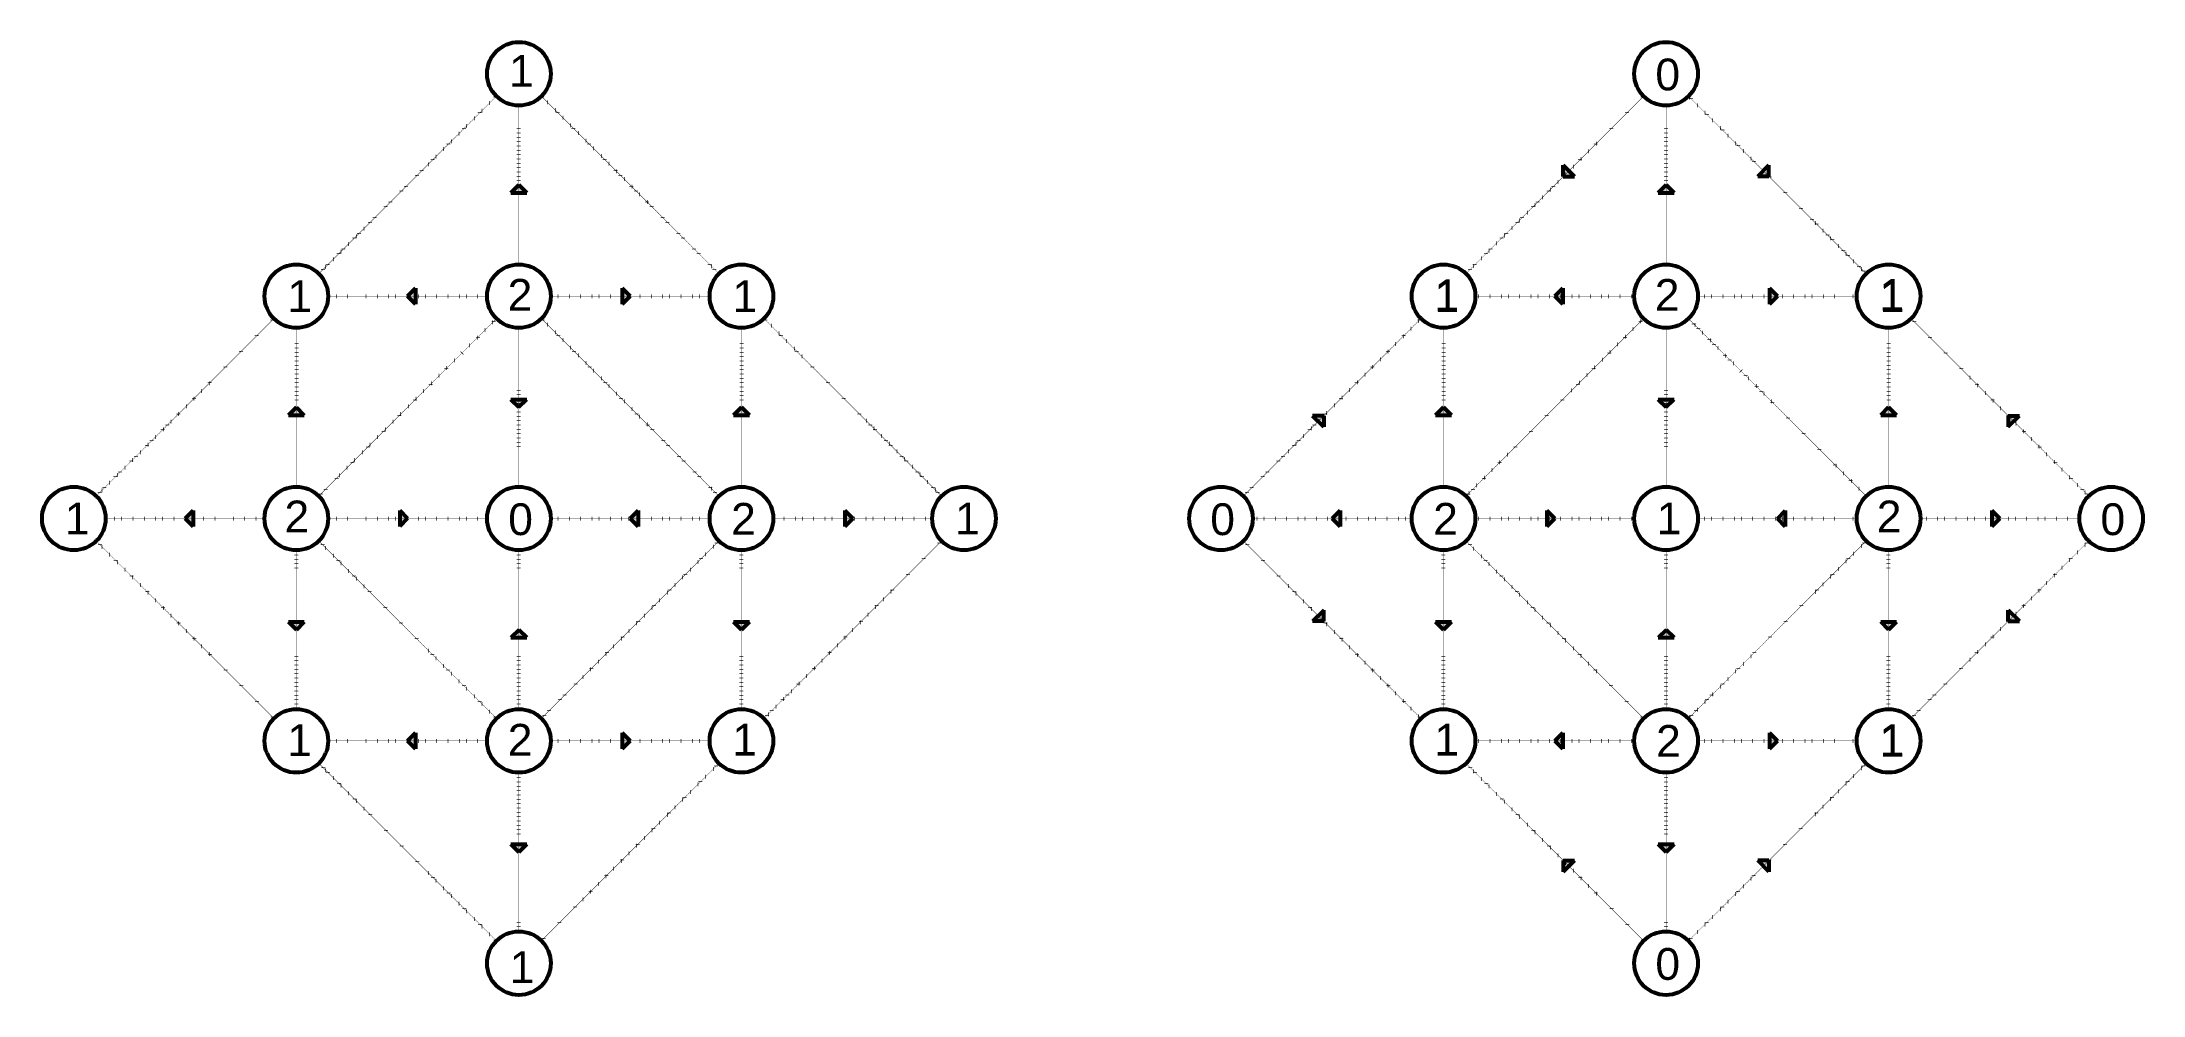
# Model space of a CAD drawing. Header units: millimetres. Extents: x 674 to 66756, y 10811 to 40811.
import ezdxf

# ---------------------------------------------------------------- set-up
doc = ezdxf.new("R2010")
doc.units = ezdxf.units.MM
doc.linetypes.add('ACAD_ISO07W100', pattern=[3, 0, -3])
doc.layers.get('0').update_dxf_attribs({"lineweight": 53})
doc.layers.add('A-Anno-Scrn', color=7, linetype='ACAD_ISO07W100', lineweight=53)
doc.styles.add('Annotative', font='romans.shx')

msp = doc.modelspace()

# ---------------------------------------------------------------- hatches: boundary and pattern name
h = msp.add_hatch(color=256)
h.dxf.hatch_style = 1
h.paths.add_polyline_path([(54991, 15047), (54639, 15047), (54815, 14870)])
h.paths.add_polyline_path([(54991, 15047), (54815, 14870), (54991, 14694)])
h.paths.add_polyline_path([(48698, 14870), (48521, 15047), (48521, 14694)])
h.paths.add_polyline_path([(48874, 15047), (48521, 15047), (48698, 14870)])
h.paths.add_polyline_path([(62521, 22929), (62521, 22576), (62698, 22753)])
h.paths.add_polyline_path([(62698, 22753), (62521, 22576), (62874, 22576)])
h.paths.add_polyline_path([(40815, 22753), (40639, 22576), (40991, 22576)])
h.paths.add_polyline_path([(40991, 22929), (40815, 22753), (40991, 22576)])
h.paths.add_polyline_path([(40991, 29047), (40639, 29047), (40815, 28870)])
h.paths.add_polyline_path([(40991, 29047), (40815, 28870), (40991, 28694)])
h.paths.add_polyline_path([(48521, 36929), (48521, 36576), (48698, 36753)])
h.paths.add_polyline_path([(48698, 36753), (48521, 36576), (48874, 36576)])
h = msp.add_hatch(color=256)
h.dxf.hatch_style = 1
h.paths.add_polyline_path([(54991, 36929), (54815, 36753), (54991, 36576)])
h.paths.add_polyline_path([(54815, 36753), (54639, 36576), (54991, 36576)])
h.paths.add_polyline_path([(62874, 29047), (62521, 29047), (62698, 28870)])
h.paths.add_polyline_path([(62698, 28870), (62521, 29047), (62521, 28694)])
h = msp.add_hatch(color=256)
h.dxf.hatch_style = 1
h.paths.add_polyline_path([(15674, 29561), (15425, 29561), (15674, 29311)])
h.paths.add_polyline_path([(15924, 29561), (15674, 29561), (15674, 29311)])
h.paths.add_polyline_path([(18925, 33061), (18925, 32811), (19174, 32811)])
h.paths.add_polyline_path([(19174, 32811), (18925, 32811), (18925, 32562)])
h.paths.add_polyline_path([(12424, 33061), (12174, 32811), (12424, 32811)])
h.paths.add_polyline_path([(12424, 32811), (12174, 32811), (12424, 32562)])
h.paths.add_polyline_path([(15674, 36311), (15425, 36062), (15674, 36062)])
h.paths.add_polyline_path([(15674, 36311), (15674, 36062), (15924, 36062)])
h = msp.add_hatch(color=256)
h.dxf.hatch_style = 1
h.paths.add_polyline_path([(51756, 29561), (51507, 29561), (51756, 29311)])
h.paths.add_polyline_path([(52006, 29561), (51756, 29561), (51756, 29311)])
h.paths.add_polyline_path([(55007, 33061), (55007, 32811), (55256, 32811)])
h.paths.add_polyline_path([(55256, 32811), (55007, 32811), (55007, 32562)])
h.paths.add_polyline_path([(48506, 33061), (48256, 32811), (48506, 32811)])
h.paths.add_polyline_path([(48506, 32811), (48256, 32811), (48506, 32562)])
h.paths.add_polyline_path([(51756, 36311), (51507, 36062), (51756, 36062)])
h.paths.add_polyline_path([(51756, 36311), (51756, 36062), (52006, 36062)])
h = msp.add_hatch(color=256)
h.dxf.hatch_style = 1
h.paths.add_polyline_path([(8674, 22561), (8425, 22561), (8674, 22311)])
h.paths.add_polyline_path([(8924, 22561), (8674, 22561), (8674, 22311)])
h.paths.add_polyline_path([(11925, 26061), (11925, 25811), (12174, 25811)])
h.paths.add_polyline_path([(12174, 25811), (11925, 25811), (11925, 25562)])
h.paths.add_polyline_path([(5424, 26061), (5174, 25811), (5424, 25811)])
h.paths.add_polyline_path([(5424, 25811), (5174, 25811), (5424, 25562)])
h.paths.add_polyline_path([(8674, 29311), (8425, 29062), (8674, 29062)])
h.paths.add_polyline_path([(8674, 29311), (8674, 29062), (8924, 29062)])
h = msp.add_hatch(color=256)
h.dxf.hatch_style = 1
h.paths.add_polyline_path([(22674, 22561), (22425, 22561), (22674, 22311)])
h.paths.add_polyline_path([(22924, 22561), (22674, 22561), (22674, 22311)])
h.paths.add_polyline_path([(25925, 26061), (25925, 25811), (26174, 25811)])
h.paths.add_polyline_path([(26174, 25811), (25925, 25811), (25925, 25562)])
h.paths.add_polyline_path([(19424, 26061), (19174, 25811), (19424, 25811)])
h.paths.add_polyline_path([(19424, 25811), (19174, 25811), (19424, 25562)])
h.paths.add_polyline_path([(22674, 29311), (22425, 29062), (22674, 29062)])
h.paths.add_polyline_path([(22674, 29311), (22674, 29062), (22924, 29062)])
h = msp.add_hatch(color=256)
h.dxf.hatch_style = 1
h.paths.add_polyline_path([(44756, 22561), (44507, 22561), (44756, 22311)])
h.paths.add_polyline_path([(45006, 22561), (44756, 22561), (44756, 22311)])
h.paths.add_polyline_path([(48007, 26061), (48007, 25811), (48256, 25811)])
h.paths.add_polyline_path([(48256, 25811), (48007, 25811), (48007, 25562)])
h.paths.add_polyline_path([(41506, 26061), (41256, 25811), (41506, 25811)])
h.paths.add_polyline_path([(41506, 25811), (41256, 25811), (41506, 25562)])
h.paths.add_polyline_path([(44756, 29311), (44507, 29062), (44756, 29062)])
h.paths.add_polyline_path([(44756, 29311), (44756, 29062), (45006, 29062)])
h = msp.add_hatch(color=256)
h.dxf.hatch_style = 1
h.paths.add_polyline_path([(58756, 22561), (58507, 22561), (58756, 22311)])
h.paths.add_polyline_path([(59006, 22561), (58756, 22561), (58756, 22311)])
h.paths.add_polyline_path([(62007, 26061), (62007, 25811), (62256, 25811)])
h.paths.add_polyline_path([(62256, 25811), (62007, 25811), (62007, 25562)])
h.paths.add_polyline_path([(55506, 26061), (55256, 25811), (55506, 25811)])
h.paths.add_polyline_path([(55506, 25811), (55256, 25811), (55506, 25562)])
h.paths.add_polyline_path([(58756, 29311), (58507, 29062), (58756, 29062)])
h.paths.add_polyline_path([(58756, 29311), (58756, 29062), (59006, 29062)])
h = msp.add_hatch(color=256)
h.dxf.hatch_style = 1
h.paths.add_polyline_path([(15674, 15561), (15425, 15561), (15674, 15311)])
h.paths.add_polyline_path([(15924, 15561), (15674, 15561), (15674, 15311)])
h.paths.add_polyline_path([(18925, 19061), (18925, 18811), (19174, 18811)])
h.paths.add_polyline_path([(19174, 18811), (18925, 18811), (18925, 18562)])
h.paths.add_polyline_path([(12424, 19061), (12174, 18811), (12424, 18811)])
h.paths.add_polyline_path([(12424, 18811), (12174, 18811), (12424, 18562)])
h.paths.add_polyline_path([(15674, 22311), (15425, 22062), (15674, 22062)])
h.paths.add_polyline_path([(15674, 22311), (15674, 22062), (15924, 22062)])
h = msp.add_hatch(color=256)
h.dxf.hatch_style = 1
h.paths.add_polyline_path([(51756, 15561), (51507, 15561), (51756, 15311)])
h.paths.add_polyline_path([(52006, 15561), (51756, 15561), (51756, 15311)])
h.paths.add_polyline_path([(55007, 19061), (55007, 18811), (55256, 18811)])
h.paths.add_polyline_path([(55256, 18811), (55007, 18811), (55007, 18562)])
h.paths.add_polyline_path([(48506, 19061), (48256, 18811), (48506, 18811)])
h.paths.add_polyline_path([(48506, 18811), (48256, 18811), (48506, 18562)])
h.paths.add_polyline_path([(51756, 22311), (51507, 22062), (51756, 22062)])
h.paths.add_polyline_path([(51756, 22311), (51756, 22062), (52006, 22062)])

# ---------------------------------------------------------------- linework, layer by layer
for p, q in [((48521, 36576), (48521, 36929)), ((48521, 36929), (48874, 36576)), ((48521, 36576), (48874, 36576)), ((54991, 36929), (54639, 36576)), ((54991, 36576), (54639, 36576)), ((54991, 36576), (54991, 36929)), ((15674, 36311), (15425, 36062)), ((15425, 36062), (15924, 36062)), ((15674, 36311), (15924, 36062)), ((51756, 36311), (51507, 36062)), ((51507, 36062), (52006, 36062)), ((51756, 36311), (52006, 36062)), ((12174, 32811), (12424, 33061)), ((12424, 33061), (12424, 32562)), ((19174, 32811), (18925, 33061)), ((18925, 33061), (18925, 32562)), ((48256, 32811), (48506, 33061)), ((48506, 33061), (48506, 32562)), ((55256, 32811), (55007, 33061)), ((55007, 33061), (55007, 32562)), ((12174, 32811), (12424, 32562)), ((19174, 32811), (18925, 32562)), ((48256, 32811), (48506, 32562)), ((55256, 32811), (55007, 32562)), ((8674, 29311), (8425, 29062)), ((8674, 29311), (8924, 29062)), ((15674, 29311), (15425, 29561)), ((15425, 29561), (15924, 29561)), ((15674, 29311), (15924, 29561)), ((22674, 29311), (22425, 29062)), ((22674, 29311), (22924, 29062)), ((44756, 29311), (44507, 29062)), ((44756, 29311), (45006, 29062)), ((51756, 29311), (51507, 29561)), ((51507, 29561), (52006, 29561)), ((51756, 29311), (52006, 29561)), ((58756, 29311), (58507, 29062)), ((58756, 29311), (59006, 29062)), ((8425, 29062), (8924, 29062)), ((22425, 29062), (22924, 29062)), ((40991, 28694), (40639, 29047)), ((40991, 29047), (40639, 29047)), ((40991, 29047), (40991, 28694)), ((44507, 29062), (45006, 29062)), ((58507, 29062), (59006, 29062)), ((62521, 29047), (62521, 28694)), ((62521, 28694), (62874, 29047)), ((62521, 29047), (62874, 29047)), ((5174, 25811), (5424, 26061)), ((5174, 25811), (5424, 25562)), ((5424, 26061), (5424, 25562)), ((12174, 25811), (11925, 26061)), ((11925, 26061), (11925, 25562)), ((12174, 25811), (11925, 25562)), ((19174, 25811), (19424, 26061)), ((19174, 25811), (19424, 25562)), ((19424, 26061), (19424, 25562)), ((26174, 25811), (25925, 26061)), ((25925, 26061), (25925, 25562)), ((26174, 25811), (25925, 25562)), ((41256, 25811), (41506, 26061)), ((41256, 25811), (41506, 25562)), ((41506, 26061), (41506, 25562)), ((48256, 25811), (48007, 26061)), ((48007, 26061), (48007, 25562)), ((48256, 25811), (48007, 25562)), ((55256, 25811), (55506, 26061)), ((55256, 25811), (55506, 25562)), ((55506, 26061), (55506, 25562)), ((62256, 25811), (62007, 26061)), ((62007, 26061), (62007, 25562)), ((62256, 25811), (62007, 25562)), ((8674, 22311), (8425, 22561)), ((8425, 22561), (8924, 22561)), ((8674, 22311), (8924, 22561)), ((22674, 22311), (22425, 22561)), ((22425, 22561), (22924, 22561)), ((22674, 22311), (22924, 22561)), ((40991, 22929), (40639, 22576)), ((40991, 22576), (40639, 22576)), ((40991, 22576), (40991, 22929)), ((44756, 22311), (44507, 22561)), ((44507, 22561), (45006, 22561)), ((44756, 22311), (45006, 22561)), ((58756, 22311), (58507, 22561)), ((58507, 22561), (59006, 22561)), ((58756, 22311), (59006, 22561)), ((62521, 22576), (62521, 22929)), ((62521, 22929), (62874, 22576)), ((62521, 22576), (62874, 22576)), ((15674, 22311), (15425, 22062)), ((15425, 22062), (15924, 22062)), ((15674, 22311), (15924, 22062)), ((51756, 22311), (51507, 22062)), ((51507, 22062), (52006, 22062)), ((51756, 22311), (52006, 22062)), ((12174, 18811), (12424, 19061)), ((12174, 18811), (12424, 18562)), ((12424, 19061), (12424, 18562)), ((19174, 18811), (18925, 19061)), ((18925, 19061), (18925, 18562)), ((19174, 18811), (18925, 18562)), ((48256, 18811), (48506, 19061)), ((48256, 18811), (48506, 18562)), ((48506, 19061), (48506, 18562)), ((55256, 18811), (55007, 19061)), ((55007, 19061), (55007, 18562)), ((55256, 18811), (55007, 18562)), ((15674, 15311), (15425, 15561)), ((15425, 15561), (15924, 15561)), ((15674, 15311), (15924, 15561)), ((51756, 15311), (51507, 15561)), ((51507, 15561), (52006, 15561)), ((51756, 15311), (52006, 15561)), ((48521, 15047), (48521, 14694)), ((48521, 14694), (48874, 15047)), ((48521, 15047), (48874, 15047)), ((54991, 14694), (54639, 15047)), ((54991, 15047), (54639, 15047)), ((54991, 15047), (54991, 14694))]:
    msp.add_line(p, q)
for centre in [(15674, 39811), (51756, 39811), (8674, 32811), (15674, 32811), (22674, 32811), (44756, 32811), (51756, 32811), (58756, 32811), (1674, 25811), (8674, 25811), (15674, 25811), (22674, 25811), (29674, 25811), (37756, 25811), (44756, 25811), (51756, 25811), (58756, 25811), (65756, 25811), (8674, 18811), (15674, 18811), (22674, 18811), (44756, 18811), (51756, 18811), (58756, 18811), (15674, 11811), (51756, 11811)]:
    msp.add_circle(centre, 1000)
at = {"layer": 'A-Anno-Scrn'}
for p, q in [((9381, 33519), (14967, 39104)), ((21967, 33519), (16381, 39104)), ((45463, 33519), (51049, 39104)), ((52463, 39104), (58049, 33519)), ((15674, 33811), (15674, 38811)), ((51756, 33811), (51756, 38811)), ((9674, 32811), (14674, 32811)), ((16674, 32811), (21674, 32811)), ((45756, 32811), (50756, 32811)), ((52756, 32811), (57756, 32811)), ((2381, 26519), (7967, 32104)), ((8674, 31811), (8674, 26811)), ((14967, 32104), (9381, 26519)), ((15674, 26811), (15674, 31811)), ((21967, 26519), (16381, 32104)), ((22674, 31811), (22674, 26811)), ((28967, 26519), (23381, 32104)), ((38463, 26519), (44049, 32104)), ((44756, 31811), (44756, 26811)), ((51049, 32104), (45463, 26519)), ((51756, 26811), (51756, 31811)), ((58050, 26518), (52463, 32104)), ((58756, 31811), (58756, 26811)), ((59463, 32104), (65049, 26519)), ((2674, 25811), (7674, 25811)), ((9674, 25811), (14674, 25811)), ((16674, 25811), (21674, 25811)), ((23674, 25811), (28674, 25811)), ((38756, 25811), (43756, 25811)), ((45756, 25811), (50756, 25811)), ((52756, 25811), (57756, 25811)), ((59756, 25811), (64756, 25811)), ((2381, 25104), (7967, 19519)), ((8674, 19811), (8674, 24811)), ((9381, 25104), (14967, 19519)), ((15674, 19811), (15674, 24811)), ((16381, 19519), (21967, 25104)), ((22674, 19811), (22674, 24811)), ((23381, 19519), (28967, 25104)), ((38463, 25104), (44049, 19519)), ((44756, 19811), (44756, 24811)), ((45463, 25104), (51049, 19519)), ((51756, 19811), (51756, 24811)), ((52463, 19519), (58050, 25105)), ((58756, 19811), (58756, 24811)), ((59463, 19519), (65049, 25104)), ((9674, 18811), (14674, 18811)), ((16674, 18811), (21674, 18811)), ((45756, 18811), (50756, 18811)), ((52756, 18811), (57756, 18811)), ((9381, 18104), (14967, 12519)), ((16381, 12519), (21967, 18104)), ((45463, 18104), (51049, 12519)), ((52463, 12519), (58049, 18104)), ((15674, 12811), (15674, 17811)), ((51756, 12811), (51756, 17811))]:
    msp.add_line(p, q, dxfattribs=at)

# ---------------------------------------------------------------- texts
at = {"char_height": 1000, "width": 2.52, "attachment_point": 1, "style": 'Annotative'}
for s, insert in [('{\\fArial|b0|i0|c238|p34;1}', (15363, 40401)), ('{\\fArial|b0|i0|c238|p34;0}', (51420, 40289)), ('{\\fArial|b0|i0|c238|p34;1}', (8392, 33310)), ('{\\fArial|b0|i0|c238|p34;2}', (15319, 33352)), ('{\\fArial|b0|i0|c238|p34;1}', (22392, 33310)), ('{\\fArial|b0|i0|c238|p34;1}', (44470, 33336)), ('{\\fArial|b0|i0|c238|p34;1}', (44474, 33310)), ('{\\fArial|b0|i0|c238|p34;2}', (51402, 33350)), ('{\\fArial|b0|i0|c238|p34;1}', (58467, 33349)), ('{\\fArial|b0|i0|c238|p34;1}', (58474, 33310)), ('{\\fArial|b0|i0|c238|p34;1}', (1392, 26310)), ('{\\fArial|b0|i0|c238|p34;2}', (8301, 26375)), ('{\\fArial|b0|i0|c238|p34;0}', (15338, 26289)), ('{\\fArial|b0|i0|c238|p34;2}', (22349, 26301)), ('{\\fArial|b0|i0|c238|p34;1}', (29392, 26310)), ('{\\fArial|b0|i0|c238|p34;0}', (37420, 26289)), ('{\\fArial|b0|i0|c238|p34;2}', (44431, 26301)), ('{\\fArial|b0|i0|c238|p34;1}', (51461, 26315)), ('{\\fArial|b0|i0|c238|p34;2}', (58383, 26375)), ('{\\fArial|b0|i0|c238|p34;0}', (65420, 26289)), ('{\\fArial|b0|i0|c238|p34;1}', (8388, 19336)), ('{\\fArial|b0|i0|c238|p34;2}', (15323, 19345)), ('{\\fArial|b0|i0|c238|p34;1}', (22385, 19349)), ('{\\fArial|b0|i0|c238|p34;1}', (44467, 19349)), ('{\\fArial|b0|i0|c238|p34;2}', (51443, 19310)), ('{\\fArial|b0|i0|c238|p34;1}', (58470, 19336)), ('{\\fArial|b0|i0|c238|p34;1}', (58474, 19310)), ('{\\fArial|b0|i0|c238|p34;1}', (15385, 12191)), ('{\\fArial|b0|i0|c238|p34;0}', (51420, 12289))]:
    msp.add_mtext(s, dxfattribs=dict(at, insert=insert))

doc.saveas('drawing.dxf')
